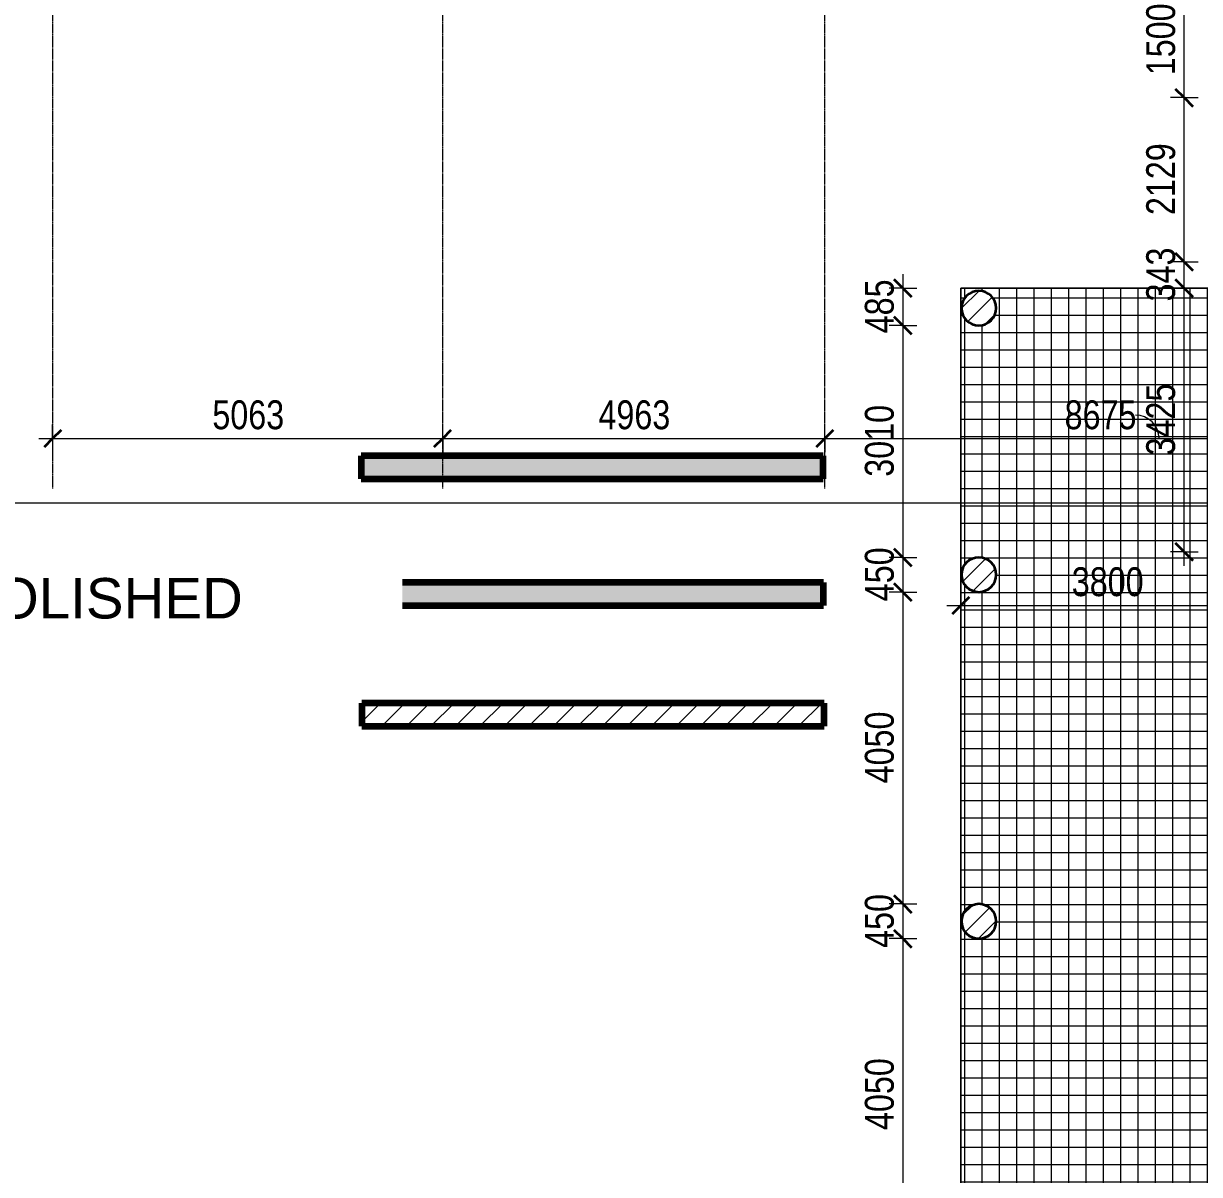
# Model space of a CAD drawing. Header units: millimetres. Extents: x -35190 to 411743, y -233114 to 23872.
# Drawn here: x -11092 to 4173, y -32306 to -17365 of the extents above; entities that cross this region are included whole.
import ezdxf

# ---------------------------------------------------------------- set-up
doc = ezdxf.new("R2010")
doc.units = ezdxf.units.MM
doc.linetypes.add('Grid Line', pattern=[22.225, 12.7, -3.175, 3.175, -3.175])
for name, color, linetype, lineweight in [('A-ANNO-DIMS', 211, 'Continuous', 9), ('A-ANNO-DIMS-75', 211, 'Continuous', 9), ('A-DETL-GENF', 92, 'Continuous', 18), ('A-DETL-THIN', 151, 'Continuous', 18), ('A-FLOR', 192, 'Continuous', 18), ('A-FLOR-PATT', 8, 'Continuous', 18), ('G-ANNO-TEXT', 231, 'Continuous', 9), ('Q-CASE', 31, 'Continuous', 18), ('S-GRID', 1, 'Continuous', 9)]:
    doc.layers.add(name, color=color, linetype=linetype, lineweight=lineweight)
doc.styles.add('Arial_3', font='arial.ttf', dxfattribs={"width": 0.8, "height": 375})
doc.styles.add('Arial_6', font='arial.ttf', dxfattribs={"height": 525})
doc.dimstyles.new('main_4_5mm', dxfattribs={"dimscale": 304.8, "dimtxt": 382.597275, "dimasz": 0.738189, "dimexe": 0.590551, "dimexo": 0.0625, "dimgap": 0.024606, "dimtad": 1, "dimdec": 0, "dimzin": 0, "dimdsep": 46, "dimtxsty": 'Arial_3', "dimblk1": 'OBLIQUE', "dimblk2": 'OBLIQUE', "dimsah": 1, "dimcen": 0.09, "dimdle": 0.590551, "dimazin": 0, "dimtfac": 1, "dimtdec": 4, "dimtix": 1, "dimtmove": 0, "dimatfit": 3, "dimfxl": 0.590551, "dimfxlon": 1, "dimtvp": 1, "dimtolj": 1, "dimtzin": 0, "dimarcsym": 2})
doc.dimstyles.new('main_4_5mm_1', dxfattribs={"dimscale": 304.8, "dimtxt": 382.597275, "dimasz": 0.738189, "dimexe": 0.590551, "dimexo": 0.0625, "dimgap": 0.024606, "dimtad": 1, "dimdec": 0, "dimzin": 0, "dimdsep": 46, "dimtxsty": 'Arial_3', "dimblk1": 'OBLIQUE', "dimblk2": 'OBLIQUE', "dimsah": 1, "dimcen": 0.09, "dimdle": 0.590551, "dimazin": 0, "dimtfac": 1, "dimtdec": 4, "dimtix": 1, "dimtmove": 1, "dimatfit": 3, "dimfxl": 0.590551, "dimfxlon": 1, "dimtvp": 1, "dimtolj": 1, "dimtzin": 0, "dimarcsym": 2})
doc.dimstyles.new('main_4_5mm_2', dxfattribs={"dimscale": 304.8, "dimtxt": 382.597275, "dimasz": 0.738189, "dimexe": 0.590551, "dimexo": 0.0625, "dimgap": 0.024606, "dimtad": 1, "dimdec": 0, "dimzin": 0, "dimdsep": 46, "dimtxsty": 'Arial_3', "dimblk1": 'OBLIQUE', "dimblk2": 'OBLIQUE', "dimsah": 1, "dimcen": 0.09, "dimdle": 0.590551, "dimazin": 0, "dimtfac": 1, "dimtdec": 4, "dimtix": 1, "dimtmove": 0, "dimatfit": 3, "dimfxl": 0.590551, "dimfxlon": 1, "dimtvp": 1, "dimtolj": 1, "dimtzin": 0, "dimarcsym": 2})
pattern_1 = [(45, (0, 0), (-127.2792, 127.2792), [])]

# ---------------------------------------------------------------- blocks, each defined once
blk = doc.blocks.new('Casework 4 - Casework 4-774435-GROUND FLOOR')
at = {"layer": 'Q-CASE'}
h = blk.add_hatch(dxfattribs=at)
h.set_pattern_fill('FP_50', color=256, style=0, pattern_type=2)
h.set_pattern_definition(pattern_1)
h.paths.add_polyline_path([(1309, -21285), (1359, -21280), (1407, -21263), (1449, -21236), (1485, -21201), (1512, -21158), (1528, -21110), (1534, -21060), (1528, -21010), (1512, -20963), (1485, -20920), (1449, -20884), (1407, -20858), (1359, -20841), (1309, -20835), (1259, -20841), (1211, -20858), (1169, -20884), (1133, -20920), (1106, -20963), (1090, -21010), (1084, -21060), (1090, -21110), (1106, -21158), (1133, -21201), (1169, -21236), (1211, -21263), (1259, -21280)])
h = blk.add_hatch(dxfattribs=at)
h.set_pattern_fill('FP_50', color=256, style=0, pattern_type=2)
h.set_pattern_definition(pattern_1)
h.paths.add_polyline_path([(1309, -24745), (1359, -24740), (1407, -24723), (1449, -24696), (1485, -24661), (1512, -24618), (1528, -24570), (1534, -24520), (1528, -24470), (1512, -24423), (1485, -24380), (1449, -24344), (1407, -24318), (1359, -24301), (1309, -24295), (1259, -24301), (1211, -24318), (1169, -24344), (1133, -24380), (1106, -24423), (1090, -24470), (1084, -24520), (1090, -24570), (1106, -24618), (1133, -24661), (1169, -24696), (1211, -24723), (1259, -24740)])
h = blk.add_hatch(dxfattribs=at)
h.set_pattern_fill('FP_50', color=256, style=0, pattern_type=2)
h.set_pattern_definition(pattern_1)
h.paths.add_polyline_path([(1309, -29245), (1359, -29240), (1407, -29223), (1449, -29196), (1485, -29161), (1512, -29118), (1528, -29070), (1534, -29020), (1528, -28970), (1512, -28923), (1485, -28880), (1449, -28844), (1407, -28818), (1359, -28801), (1309, -28795), (1259, -28801), (1211, -28818), (1169, -28844), (1133, -28880), (1106, -28923), (1090, -28970), (1084, -29020), (1090, -29070), (1106, -29118), (1133, -29161), (1169, -29196), (1211, -29223), (1259, -29240)])
at = {"layer": 'Q-CASE', "lineweight": 35}
for centre, start, end in [((1309, -21060), 360, 180), ((1309, -21060), 180, 360), ((1309, -24520), 360, 180), ((1309, -24520), 180, 360), ((1309, -29020), 360, 180), ((1309, -29020), 180, 360)]:
    blk.add_arc(centre, 225, start, end, dxfattribs=at)
blk = doc.blocks.new('DIMBLOCK286-GROUND FLOOR')
at = {"layer": 'A-ANNO-DIMS-75', "transparency": 16777216}
for p, q in [((1074, -24919), (1074, -24739)), ((4874, -24919), (4874, -24739)), ((894, -24919), (5054, -24919)), ((1074, -24919), (1074, -25099)), ((4874, -24919), (4874, -25099))]:
    blk.add_line(p, q, dxfattribs=at)
at = {"layer": 'A-ANNO-DIMS-75', "lineweight": 35, "transparency": 16777216}
for p, q in [((1074, -24919), (1186, -24806)), ((4874, -24919), (4986, -24806)), ((1074, -24919), (961, -25031)), ((4874, -24919), (4761, -25031))]:
    blk.add_line(p, q, dxfattribs=at)
at = {"layer": 'A-ANNO-DIMS-75', "color": 0, "transparency": 16777216, "insert": (2515, -24424), "char_height": 375, "width": 1101.88, "attachment_point": 1, "line_spacing_factor": 0.941778, "style": 'Arial_3'}
blk.add_mtext('3800', dxfattribs=at)
blk = doc.blocks.new('_Oblique')
at = {"color": 0, "linetype": 'ByBlock', "lineweight": -2}
blk.add_line((-0.5, -0.5), (0.5, 0.5), dxfattribs=at)
blk = doc.blocks.new('DIMBLOCK402-GROUND FLOOR')
at = {"layer": 'A-ANNO-DIMS-75', "transparency": 16777216}
for p, q in [((-10714, -22751), (-10714, -22571)), ((-5651, -22751), (-5651, -22571)), ((-10894, -22751), (-5651, -22751)), ((-10714, -22751), (-10714, -22931)), ((-5651, -22751), (-5651, -22931))]:
    blk.add_line(p, q, dxfattribs=at)
at = {"layer": 'A-ANNO-DIMS-75', "lineweight": 35, "transparency": 16777216}
for p, q in [((-10714, -22751), (-10601, -22639)), ((-5651, -22751), (-5539, -22639)), ((-10714, -22751), (-10826, -22864)), ((-5651, -22751), (-5764, -22864))]:
    blk.add_line(p, q, dxfattribs=at)
at = {"layer": 'A-ANNO-DIMS-75', "color": 0, "transparency": 16777216, "insert": (-8641, -22257), "char_height": 375, "width": 1101.88, "attachment_point": 1, "line_spacing_factor": 0.941778, "style": 'Arial_3'}
blk.add_mtext('5063', dxfattribs=at)
blk = doc.blocks.new('DIMBLOCK403-GROUND FLOOR')
at = {"layer": 'A-ANNO-DIMS-75', "transparency": 16777216}
for p, q in [((-5651, -22751), (-5651, -22571)), ((-689, -22751), (-689, -22571)), ((-5651, -22751), (-689, -22751)), ((-5651, -22751), (-5651, -22931)), ((-689, -22751), (-689, -22931))]:
    blk.add_line(p, q, dxfattribs=at)
at = {"layer": 'A-ANNO-DIMS-75', "lineweight": 35, "transparency": 16777216}
for p, q in [((-5651, -22751), (-5539, -22639)), ((-689, -22751), (-576, -22639)), ((-5651, -22751), (-5764, -22864)), ((-689, -22751), (-801, -22864))]:
    blk.add_line(p, q, dxfattribs=at)
at = {"layer": 'A-ANNO-DIMS-75', "color": 0, "transparency": 16777216, "insert": (-3629, -22257), "char_height": 375, "width": 1101.88, "attachment_point": 1, "line_spacing_factor": 0.941778, "style": 'Arial_3'}
blk.add_mtext('4963', dxfattribs=at)
blk = doc.blocks.new('DIMBLOCK404-GROUND FLOOR')
at = {"layer": 'A-ANNO-DIMS-75', "transparency": 16777216}
for p, q in [((-689, -22751), (-689, -22571)), ((7986, -22751), (7986, -22571)), ((-689, -22751), (7986, -22751)), ((-689, -22751), (-689, -22931)), ((7986, -22751), (7986, -22931))]:
    blk.add_line(p, q, dxfattribs=at)
at = {"layer": 'A-ANNO-DIMS-75', "lineweight": 35, "transparency": 16777216}
for p, q in [((-689, -22751), (-576, -22639)), ((7986, -22751), (8099, -22639)), ((-689, -22751), (-801, -22864)), ((7986, -22751), (7874, -22864))]:
    blk.add_line(p, q, dxfattribs=at)
at = {"layer": 'A-ANNO-DIMS-75', "transparency": 16777216}
blk.add_ellipse((3340, -22751), major_axis=(309, 0), ratio=0.978037, start_param=0, end_param=1.570796, dxfattribs=at)
at = {"layer": 'A-ANNO-DIMS-75', "color": 0, "transparency": 16777216, "insert": (2422, -22257), "char_height": 375, "width": 1101.88, "attachment_point": 1, "line_spacing_factor": 0.941778, "style": 'Arial_3'}
blk.add_mtext('8675', dxfattribs=at)
blk = doc.blocks.new('DIMBLOCK412-GROUND FLOOR')
at = {"layer": 'A-ANNO-DIMS-75', "transparency": 16777216}
for p, q in [((-11726, -23588), (-11726, -23408)), ((42349, -23588), (42349, -23408)), ((-11906, -23588), (42529, -23588)), ((-11726, -23588), (-11726, -23768)), ((42349, -23588), (42349, -23768))]:
    blk.add_line(p, q, dxfattribs=at)
at = {"layer": 'A-ANNO-DIMS-75', "lineweight": 35, "transparency": 16777216}
for p, q in [((-11726, -23588), (-11614, -23476)), ((42349, -23588), (42461, -23476)), ((-11726, -23588), (-11839, -23701)), ((42349, -23588), (42236, -23701))]:
    blk.add_line(p, q, dxfattribs=at)
at = {"layer": 'A-ANNO-DIMS-75', "color": 0, "transparency": 16777216, "insert": (14738, -23094), "char_height": 375, "width": 1377.35, "attachment_point": 1, "line_spacing_factor": 0.941778, "style": 'Arial_3'}
blk.add_mtext('54075', dxfattribs=at)
blk = doc.blocks.new('DIMBLOCK418-GROUND FLOOR')
at = {"layer": 'A-ANNO-DIMS-75', "lineweight": 35, "transparency": 16777216}
for p, q in [((3975, -20800), (3862, -20688)), ((3975, -20800), (4087, -20913)), ((3975, -24225), (3862, -24113)), ((3975, -24225), (4087, -24338))]:
    blk.add_line(p, q, dxfattribs=at)
at = {"layer": 'A-ANNO-DIMS-75', "transparency": 16777216}
for p, q in [((3975, -20800), (3795, -20800)), ((3975, -24405), (3975, -20800)), ((3975, -20800), (4155, -20800)), ((3975, -24225), (3795, -24225)), ((3975, -24225), (4155, -24225))]:
    blk.add_line(p, q, dxfattribs=at)
at = {"layer": 'A-ANNO-DIMS-75', "color": 0, "transparency": 16777216, "insert": (3481, -22972), "char_height": 375, "width": 1101.88, "attachment_point": 1, "rotation": 90, "line_spacing_factor": 0.941778, "style": 'Arial_3'}
blk.add_mtext('3425', dxfattribs=at)
blk = doc.blocks.new('DIMBLOCK419-GROUND FLOOR')
at = {"layer": 'A-ANNO-DIMS-75', "lineweight": 35, "transparency": 16777216}
for p, q in [((3975, -20457), (3862, -20345)), ((3975, -20457), (4087, -20570)), ((3975, -20800), (3862, -20688)), ((3975, -20800), (4087, -20913))]:
    blk.add_line(p, q, dxfattribs=at)
at = {"layer": 'A-ANNO-DIMS-75', "transparency": 16777216}
for p, q in [((3975, -20457), (3795, -20457)), ((3975, -20800), (3975, -20457)), ((3975, -20457), (4155, -20457)), ((3975, -20800), (3795, -20800)), ((3975, -20800), (4155, -20800))]:
    blk.add_line(p, q, dxfattribs=at)
at = {"layer": 'A-ANNO-DIMS-75', "color": 0, "transparency": 16777216, "insert": (3481, -20973), "char_height": 375, "width": 826.41, "attachment_point": 1, "rotation": 90, "line_spacing_factor": 0.941778, "style": 'Arial_3'}
blk.add_mtext('343', dxfattribs=at)
blk = doc.blocks.new('DIMBLOCK420-GROUND FLOOR')
at = {"layer": 'A-ANNO-DIMS-75', "lineweight": 35, "transparency": 16777216}
for p, q in [((3975, -18328), (3862, -18216)), ((3975, -18328), (4087, -18441)), ((3975, -20457), (3862, -20345)), ((3975, -20457), (4087, -20570))]:
    blk.add_line(p, q, dxfattribs=at)
at = {"layer": 'A-ANNO-DIMS-75', "transparency": 16777216}
for p, q in [((3975, -18328), (3795, -18328)), ((3975, -20457), (3975, -18328)), ((3975, -18328), (4155, -18328)), ((3975, -20457), (3795, -20457)), ((3975, -20457), (4155, -20457))]:
    blk.add_line(p, q, dxfattribs=at)
at = {"layer": 'A-ANNO-DIMS-75', "color": 0, "transparency": 16777216, "insert": (3481, -19852), "char_height": 375, "width": 1101.88, "attachment_point": 1, "rotation": 90, "line_spacing_factor": 0.941778, "style": 'Arial_3'}
blk.add_mtext('2129', dxfattribs=at)
blk = doc.blocks.new('DIMBLOCK421-GROUND FLOOR')
at = {"layer": 'A-ANNO-DIMS-75', "lineweight": 35, "transparency": 16777216}
for p, q in [((3975, -16828), (3862, -16716)), ((3975, -16828), (4087, -16941)), ((3975, -18328), (3862, -18216)), ((3975, -18328), (4087, -18441))]:
    blk.add_line(p, q, dxfattribs=at)
at = {"layer": 'A-ANNO-DIMS-75', "transparency": 16777216}
for p, q in [((3975, -16828), (3795, -16828)), ((3975, -18328), (3975, -16828)), ((3975, -16828), (4155, -16828)), ((3975, -18328), (3795, -18328)), ((3975, -18328), (4155, -18328))]:
    blk.add_line(p, q, dxfattribs=at)
at = {"layer": 'A-ANNO-DIMS-75', "color": 0, "transparency": 16777216, "insert": (3481, -18037), "char_height": 375, "width": 1101.88, "attachment_point": 1, "rotation": 90, "line_spacing_factor": 0.941778, "style": 'Arial_3'}
blk.add_mtext('1500', dxfattribs=at)
blk = doc.blocks.new('DIMBLOCK532-GROUND FLOOR')
at = {"layer": 'A-ANNO-DIMS-75', "lineweight": 35, "transparency": 16777216}
for p, q in [((324, -20800), (211, -20688)), ((324, -20800), (436, -20913)), ((324, -21285), (211, -21173)), ((324, -21285), (436, -21398))]:
    blk.add_line(p, q, dxfattribs=at)
at = {"layer": 'A-ANNO-DIMS-75', "transparency": 16777216}
for p, q in [((324, -20620), (324, -21285)), ((324, -20800), (144, -20800)), ((324, -20800), (504, -20800)), ((324, -21285), (144, -21285)), ((324, -21285), (504, -21285))]:
    blk.add_line(p, q, dxfattribs=at)
at = {"layer": 'A-ANNO-DIMS-75', "color": 0, "transparency": 16777216, "insert": (-171, -21387), "char_height": 375, "width": 826.41, "attachment_point": 1, "rotation": 90, "line_spacing_factor": 0.941778, "style": 'Arial_3'}
blk.add_mtext('485', dxfattribs=at)
blk = doc.blocks.new('DIMBLOCK533-GROUND FLOOR')
at = {"layer": 'A-ANNO-DIMS-75', "lineweight": 35, "transparency": 16777216}
for p, q in [((324, -21285), (211, -21173)), ((324, -21285), (436, -21398)), ((324, -24295), (211, -24183)), ((324, -24295), (436, -24408))]:
    blk.add_line(p, q, dxfattribs=at)
at = {"layer": 'A-ANNO-DIMS-75', "transparency": 16777216}
for p, q in [((324, -21285), (144, -21285)), ((324, -21285), (324, -24295)), ((324, -21285), (504, -21285)), ((324, -24295), (144, -24295)), ((324, -24295), (504, -24295))]:
    blk.add_line(p, q, dxfattribs=at)
at = {"layer": 'A-ANNO-DIMS-75', "color": 0, "transparency": 16777216, "insert": (-171, -23249), "char_height": 375, "width": 1101.88, "attachment_point": 1, "rotation": 90, "line_spacing_factor": 0.941778, "style": 'Arial_3'}
blk.add_mtext('3010', dxfattribs=at)
blk = doc.blocks.new('DIMBLOCK534-GROUND FLOOR')
at = {"layer": 'A-ANNO-DIMS-75', "lineweight": 35, "transparency": 16777216}
for p, q in [((324, -24295), (211, -24183)), ((324, -24295), (436, -24408)), ((324, -24745), (211, -24633)), ((324, -24745), (436, -24858))]:
    blk.add_line(p, q, dxfattribs=at)
at = {"layer": 'A-ANNO-DIMS-75', "transparency": 16777216}
for p, q in [((324, -24295), (144, -24295)), ((324, -24295), (324, -24745)), ((324, -24295), (504, -24295)), ((324, -24745), (144, -24745)), ((324, -24745), (504, -24745))]:
    blk.add_line(p, q, dxfattribs=at)
at = {"layer": 'A-ANNO-DIMS-75', "color": 0, "transparency": 16777216, "insert": (-171, -24865), "char_height": 375, "width": 826.41, "attachment_point": 1, "rotation": 90, "line_spacing_factor": 0.941778, "style": 'Arial_3'}
blk.add_mtext('450', dxfattribs=at)
blk = doc.blocks.new('DIMBLOCK535-GROUND FLOOR')
at = {"layer": 'A-ANNO-DIMS-75', "lineweight": 35, "transparency": 16777216}
for p, q in [((324, -24745), (211, -24633)), ((324, -24745), (436, -24858)), ((324, -28795), (211, -28683)), ((324, -28795), (436, -28908))]:
    blk.add_line(p, q, dxfattribs=at)
at = {"layer": 'A-ANNO-DIMS-75', "transparency": 16777216}
for p, q in [((324, -24745), (144, -24745)), ((324, -24745), (324, -28795)), ((324, -24745), (504, -24745)), ((324, -28795), (144, -28795)), ((324, -28795), (504, -28795))]:
    blk.add_line(p, q, dxfattribs=at)
at = {"layer": 'A-ANNO-DIMS-75', "color": 0, "transparency": 16777216, "insert": (-171, -27229), "char_height": 375, "width": 1101.88, "attachment_point": 1, "rotation": 90, "line_spacing_factor": 0.941778, "style": 'Arial_3'}
blk.add_mtext('4050', dxfattribs=at)
blk = doc.blocks.new('DIMBLOCK536-GROUND FLOOR')
at = {"layer": 'A-ANNO-DIMS-75', "lineweight": 35, "transparency": 16777216}
for p, q in [((324, -28795), (211, -28683)), ((324, -28795), (436, -28908)), ((324, -29245), (211, -29133)), ((324, -29245), (436, -29358))]:
    blk.add_line(p, q, dxfattribs=at)
at = {"layer": 'A-ANNO-DIMS-75', "transparency": 16777216}
for p, q in [((324, -28795), (144, -28795)), ((324, -28795), (324, -29245)), ((324, -28795), (504, -28795)), ((324, -29245), (144, -29245)), ((324, -29245), (504, -29245))]:
    blk.add_line(p, q, dxfattribs=at)
at = {"layer": 'A-ANNO-DIMS-75', "color": 0, "transparency": 16777216, "insert": (-171, -29365), "char_height": 375, "width": 826.41, "attachment_point": 1, "rotation": 90, "line_spacing_factor": 0.941778, "style": 'Arial_3'}
blk.add_mtext('450', dxfattribs=at)
blk = doc.blocks.new('DIMBLOCK537-GROUND FLOOR')
at = {"layer": 'A-ANNO-DIMS-75', "lineweight": 35, "transparency": 16777216}
for p, q in [((324, -29245), (211, -29133)), ((324, -29245), (436, -29358)), ((324, -33295), (211, -33183)), ((324, -33295), (436, -33408))]:
    blk.add_line(p, q, dxfattribs=at)
at = {"layer": 'A-ANNO-DIMS-75', "transparency": 16777216}
for p, q in [((324, -29245), (144, -29245)), ((324, -29245), (324, -33295)), ((324, -29245), (504, -29245)), ((324, -33295), (144, -33295)), ((324, -33295), (504, -33295))]:
    blk.add_line(p, q, dxfattribs=at)
at = {"layer": 'A-ANNO-DIMS-75', "color": 0, "transparency": 16777216, "insert": (-171, -31729), "char_height": 375, "width": 1101.88, "attachment_point": 1, "rotation": 90, "line_spacing_factor": 0.941778, "style": 'Arial_3'}
blk.add_mtext('4050', dxfattribs=at)

msp = doc.modelspace()

# ---------------------------------------------------------------- hatches: boundary and pattern name
at = {"layer": 'A-DETL-GENF'}
for color, points in [(1, [(-710.7, -23277.3), (-710.7, -22977.3), (-6710.7, -22977.3), (-6710.7, -23277.3), (-1925.9, -23277.3)]), (7, [(-6705.9, -24922.1), (-705.9, -24922.1), (-705.9, -24622.1), (-6705.9, -24622.1)])]:
    msp.add_hatch(color=color, dxfattribs=at).paths.add_polyline_path(points)
h = msp.add_hatch(dxfattribs=at)
h.set_pattern_fill('FP_51', style=0, pattern_type=2)
h.set_pattern_definition([(45, (0, 0), (-159.099, 159.099), [])])
h.paths.add_polyline_path([(-6701.1, -26486.9), (-701.1, -26486.9), (-701.1, -26186.9), (-6701.1, -26186.9)])
at = {"layer": 'A-FLOR-PATT'}
h = msp.add_hatch(dxfattribs=at)
h.set_pattern_fill('FP_19', color=256, style=0, pattern_type=2)
h.set_pattern_definition([(0, (0, 0), (0, 225), []), (90, (0, 0), (-225, 1e-14), [])])
h.paths.add_polyline_path([(1966.7, -62425.3), (3327.9, -62425.3), (3333.5, -62375.3), (3350.1, -62327.7), (3376.9, -62285), (3412.6, -62249.4), (3455.2, -62222.6), (3502.8, -62206), (3552.9, -62200.3), (3602.9, -62206), (3620.9, -62212.2), (3680.7, -62099.5), (3842.4, -61768.2), (3992.9, -61431.5), (4132, -61090), (4259.6, -60744), (4375.4, -60393.9), (4479.4, -60040.1), (4571.4, -59683), (4651.4, -59323), (4719.2, -58960.5), (4774.8, -58596), (4818.1, -58229.8), (4849.1, -57862.3), (4867.7, -57494), (4873.9, -57125.3), (4873.9, -24225.3), (16796.1, -24225.3), (16796.1, -20788.3), (16174.5, -20788.3), (16174.5, -20800.3), (12574.5, -20800.3), (12574.5, -20788.3), (6758.4, -20788.3), (6758.4, -20457.3), (5226.4, -20457.3), (5226.4, -20800.3), (1073.9, -20800.3), (1073.9, -58625.3), (-10151.1, -58625.3), (-10151.1, -58763.4), (-10127, -58725), (-10091.4, -58689.4), (-10048.7, -58662.6), (-10001.2, -58646), (-9951.1, -58640.3), (-9901, -58646), (-9853.5, -58662.6), (-9810.8, -58689.4), (-9775.2, -58725), (-9748.4, -58767.7), (-9731.7, -58815.3), (-9726.1, -58865.3), (-9731.7, -58915.4), (-9748.4, -58962.9), (-9775.2, -59005.6), (-9810.8, -59041.2), (-9853.5, -59068), (-9901, -59084.7), (-9951.1, -59090.3), (-10001.2, -59084.7), (-10048.7, -59068), (-10091.4, -59041.2), (-10127, -59005.6), (-10151.1, -58967.3), (-10151.1, -62425.3), (868.9, -62425.3), (875.2, -62369.7), (893.7, -62316.8), (923.4, -62269.4), (963, -62229.9), (1010.4, -62200.1), (1063.3, -62181.6), (1118.9, -62175.3), (1174.5, -62181.6), (1227.4, -62200.1), (1274.8, -62229.9), (1314.4, -62269.4), (1344.1, -62316.8), (1362.6, -62369.7), (1368.9, -62425.3), (1389.4, -62425.3)])
h.paths.add_polyline_path([(4488.9, -59100.3), (4438.8, -59094.7), (4391.3, -59078), (4348.6, -59051.2), (4313, -59015.6), (4286.2, -58972.9), (4269.5, -58925.4), (4263.9, -58875.3), (4269.5, -58825.3), (4286.2, -58777.7), (4313, -58735), (4348.6, -58699.4), (4391.3, -58672.6), (4438.8, -58656), (4488.9, -58650.3), (4539, -58656), (4586.5, -58672.6), (4629.2, -58699.4), (4664.8, -58735), (4691.6, -58777.7), (4708.3, -58825.3), (4713.9, -58875.3), (4708.3, -58925.4), (4691.6, -58972.9), (4664.8, -59015.6), (4629.2, -59051.2), (4586.5, -59078), (4539, -59094.7)])
h.paths.add_polyline_path([(1308.9, -59090.3), (1258.8, -59084.7), (1211.3, -59068), (1168.6, -59041.2), (1133, -59005.6), (1106.2, -58962.9), (1089.5, -58915.4), (1083.9, -58865.3), (1089.5, -58815.3), (1106.2, -58767.7), (1133, -58725), (1169.5, -58688.9), (1211.3, -58662.6), (1258.8, -58646), (1308.9, -58640.3), (1359, -58646), (1406.5, -58662.6), (1449.2, -58689.4), (1484.8, -58725), (1511.6, -58767.7), (1528.3, -58815.3), (1533.9, -58865.3), (1528.3, -58915.4), (1511.6, -58962.9), (1484.8, -59005.6), (1449.2, -59041.2), (1406.2, -59068.2), (1359, -59084.7)])
h.paths.add_polyline_path([(-3191.1, -59090.3), (-3241.2, -59084.7), (-3288.7, -59068), (-3331.4, -59041.2), (-3367, -59005.6), (-3393.8, -58962.9), (-3410.5, -58915.4), (-3416.1, -58865.3), (-3410.5, -58815.3), (-3393.8, -58767.7), (-3367, -58725), (-3331.4, -58689.4), (-3288.7, -58662.6), (-3241.2, -58646), (-3191.1, -58640.3), (-3141, -58646), (-3093.5, -58662.6), (-3050.8, -58689.4), (-3015.2, -58725), (-2988.4, -58767.7), (-2971.7, -58815.3), (-2966.1, -58865.3), (-2971.7, -58915.4), (-2988.4, -58962.9), (-3015.2, -59005.6), (-3050.8, -59041.2), (-3093.5, -59068), (-3141, -59084.7)])
h.paths.add_polyline_path([(-7691.1, -59090.3), (-7741.2, -59084.7), (-7788.7, -59068), (-7831.4, -59041.2), (-7867, -59005.6), (-7893.8, -58962.9), (-7910.5, -58915.4), (-7916.1, -58865.3), (-7910.5, -58815.3), (-7893.8, -58767.7), (-7867, -58725), (-7831.4, -58689.4), (-7788.7, -58662.6), (-7741.2, -58646), (-7691.1, -58640.3), (-7641, -58646), (-7593.5, -58662.6), (-7550.8, -58689.4), (-7515.2, -58725), (-7488.4, -58767.7), (-7471.7, -58815.3), (-7466.1, -58865.3), (-7471.7, -58915.4), (-7488.4, -58962.9), (-7515.2, -59005.6), (-7550.8, -59041.2), (-7593.5, -59068), (-7641, -59084.7)])
h.paths.add_polyline_path([(4628.9, -54600.3), (4578.8, -54594.7), (4531.3, -54578), (4488.6, -54551.2), (4453, -54515.6), (4426.2, -54472.9), (4409.5, -54425.4), (4403.9, -54375.3), (4409.5, -54325.3), (4426.2, -54277.7), (4453, -54235), (4488.6, -54199.4), (4531.3, -54172.6), (4578.8, -54156), (4628.9, -54150.3), (4679, -54156), (4726.5, -54172.6), (4769.2, -54199.4), (4804.8, -54235), (4831.6, -54277.7), (4848.3, -54325.3), (4853.9, -54375.3), (4848.3, -54425.4), (4831.6, -54472.9), (4804.8, -54515.6), (4769.2, -54551.2), (4726.5, -54578), (4679, -54594.7)])
h.paths.add_polyline_path([(1308.9, -54590.3), (1258.8, -54584.7), (1211.3, -54568), (1168.6, -54541.2), (1133, -54505.6), (1106.2, -54462.9), (1089.5, -54415.4), (1083.9, -54365.3), (1089.5, -54315.3), (1106.2, -54267.7), (1133, -54225), (1168.6, -54189.4), (1211.3, -54162.6), (1258.8, -54146), (1308.9, -54140.3), (1359, -54146), (1406.5, -54162.6), (1449.2, -54189.4), (1484.8, -54225), (1511.6, -54267.7), (1528.3, -54315.3), (1533.9, -54365.3), (1528.3, -54415.4), (1511.6, -54462.9), (1484.8, -54505.6), (1449.2, -54541.2), (1406.5, -54568), (1359, -54584.7)])
h.paths.add_polyline_path([(4628.9, -50100.3), (4578.8, -50094.7), (4531.3, -50078), (4488.6, -50051.2), (4453, -50015.6), (4426.2, -49972.9), (4409.5, -49925.4), (4403.9, -49875.3), (4409.5, -49825.3), (4426.2, -49777.7), (4453, -49735), (4488.6, -49699.4), (4531.3, -49672.6), (4578.8, -49656), (4628.9, -49650.3), (4679, -49656), (4726.5, -49672.6), (4769.2, -49699.4), (4804.8, -49735), (4831.6, -49777.7), (4848.3, -49825.3), (4853.9, -49875.3), (4848.3, -49925.4), (4831.6, -49972.9), (4804.8, -50015.6), (4769.2, -50051.2), (4726.5, -50078), (4679, -50094.7)])
h.paths.add_polyline_path([(1308.9, -50090.3), (1258.8, -50084.7), (1211.3, -50068), (1168.6, -50041.2), (1133, -50005.6), (1106.2, -49962.9), (1089.5, -49915.4), (1083.9, -49865.3), (1089.5, -49815.3), (1106.2, -49767.7), (1133, -49725), (1168.6, -49689.4), (1211.3, -49662.6), (1258.8, -49646), (1308.9, -49640.3), (1359, -49646), (1406.5, -49662.6), (1449.2, -49689.4), (1484.8, -49725), (1511.6, -49767.7), (1528.3, -49815.3), (1533.9, -49865.3), (1528.3, -49915.4), (1511.6, -49962.9), (1484.8, -50005.6), (1449.2, -50041.2), (1406.5, -50068), (1359, -50084.7)])
h.paths.add_polyline_path([(4628.9, -45600.3), (4578.8, -45594.7), (4531.3, -45578), (4488.6, -45551.2), (4453, -45515.6), (4426.2, -45472.9), (4409.5, -45425.4), (4403.9, -45375.3), (4409.5, -45325.3), (4426.2, -45277.7), (4453, -45235), (4488.6, -45199.4), (4531.3, -45172.6), (4578.8, -45156), (4628.9, -45150.3), (4679, -45156), (4726.5, -45172.6), (4769.2, -45199.4), (4804.8, -45235), (4831.6, -45277.7), (4848.3, -45325.3), (4853.9, -45375.3), (4848.3, -45425.4), (4831.6, -45472.9), (4804.8, -45515.6), (4769.2, -45551.2), (4726.5, -45578), (4679, -45594.7)])
h.paths.add_polyline_path([(1308.9, -45590.3), (1258.8, -45584.7), (1211.3, -45568), (1168.6, -45541.2), (1133, -45505.6), (1106.2, -45462.9), (1089.5, -45415.4), (1083.9, -45365.3), (1089.5, -45315.3), (1106.2, -45267.7), (1133, -45225), (1168.6, -45189.4), (1211.3, -45162.6), (1258.8, -45146), (1308.9, -45140.3), (1359, -45146), (1406.5, -45162.6), (1449.2, -45189.4), (1484.8, -45225), (1511.6, -45267.7), (1528.3, -45315.3), (1533.9, -45365.3), (1528.3, -45415.4), (1511.6, -45462.9), (1484.8, -45505.6), (1449.2, -45541.2), (1406.5, -45568), (1359, -45584.7)])
h.paths.add_polyline_path([(4628.9, -41100.3), (4578.8, -41094.7), (4531.3, -41078), (4488.6, -41051.2), (4453, -41015.6), (4426.2, -40972.9), (4409.5, -40925.4), (4403.9, -40875.3), (4409.5, -40825.3), (4426.2, -40777.7), (4453, -40735), (4488.6, -40699.4), (4531.3, -40672.6), (4578.8, -40656), (4628.9, -40650.3), (4679, -40656), (4726.5, -40672.6), (4769.2, -40699.4), (4804.8, -40735), (4831.6, -40777.7), (4848.3, -40825.3), (4853.9, -40875.3), (4848.3, -40925.4), (4831.6, -40972.9), (4804.8, -41015.6), (4769.2, -41051.2), (4726.5, -41078), (4679, -41094.7)])
h.paths.add_polyline_path([(1308.9, -41090.3), (1258.8, -41084.7), (1211.3, -41068), (1168.6, -41041.2), (1133, -41005.6), (1106.2, -40962.9), (1089.5, -40915.4), (1083.9, -40865.3), (1089.5, -40815.3), (1106.2, -40767.7), (1133, -40725), (1168.6, -40689.4), (1211.3, -40662.6), (1258.8, -40646), (1308.9, -40640.3), (1359, -40646), (1406.5, -40662.6), (1449.2, -40689.4), (1484.8, -40725), (1511.6, -40767.7), (1528.3, -40815.3), (1533.9, -40865.3), (1528.3, -40915.4), (1511.6, -40962.9), (1484.8, -41005.6), (1449.2, -41041.2), (1406.5, -41068), (1359, -41084.7)])
h.paths.add_polyline_path([(1308.9, -38245.3), (1258.8, -38239.7), (1211.3, -38223), (1168.6, -38196.2), (1133, -38160.6), (1106.2, -38117.9), (1089.5, -38070.4), (1083.9, -38020.3), (1089.5, -37970.3), (1106.2, -37922.7), (1133, -37880), (1168.6, -37844.4), (1211.3, -37817.6), (1258.8, -37801), (1308.9, -37795.3), (1359, -37801), (1406.5, -37817.6), (1449.2, -37844.4), (1484.8, -37880), (1511.6, -37922.7), (1528.3, -37970.3), (1533.9, -38020.3), (1528.3, -38070.4), (1511.6, -38117.9), (1484.8, -38160.6), (1449.2, -38196.2), (1406.5, -38223), (1359, -38239.7)])
h.paths.add_polyline_path([(4628.9, -38235.3), (4578.8, -38229.7), (4531.3, -38213), (4488.6, -38186.2), (4453, -38150.6), (4426.2, -38107.9), (4409.5, -38060.4), (4403.9, -38010.3), (4409.5, -37960.3), (4426.2, -37912.7), (4453, -37870), (4488.6, -37834.4), (4531.3, -37807.6), (4578.8, -37791), (4628.9, -37785.3), (4679, -37791), (4726.5, -37807.6), (4769.2, -37834.4), (4804.8, -37870), (4831.6, -37912.7), (4848.3, -37960.3), (4853.9, -38010.3), (4848.3, -38060.4), (4831.6, -38107.9), (4804.8, -38150.6), (4769.2, -38186.2), (4726.5, -38213), (4679, -38229.7)])
h.paths.add_polyline_path([(1308.9, -33745.3), (1258.8, -33739.7), (1211.3, -33723), (1168.6, -33696.2), (1133, -33660.6), (1106.2, -33617.9), (1089.5, -33570.4), (1083.9, -33520.3), (1089.5, -33470.3), (1106.2, -33422.7), (1133, -33380), (1168.6, -33344.4), (1211.3, -33317.6), (1258.8, -33301), (1308.9, -33295.3), (1359, -33301), (1406.5, -33317.6), (1449.2, -33344.4), (1484.8, -33380), (1511.6, -33422.7), (1528.3, -33470.3), (1533.9, -33520.3), (1528.3, -33570.4), (1511.6, -33617.9), (1484.8, -33660.6), (1449.2, -33696.2), (1406.5, -33723), (1359, -33739.7)])
h.paths.add_polyline_path([(4628.9, -33735.3), (4578.8, -33729.7), (4531.3, -33713), (4488.6, -33686.2), (4453, -33650.6), (4426.2, -33607.9), (4409.5, -33560.4), (4403.9, -33510.3), (4409.5, -33460.3), (4426.2, -33412.7), (4453, -33370), (4488.6, -33334.4), (4531.3, -33307.6), (4578.8, -33291), (4628.9, -33285.3), (4679, -33291), (4726.5, -33307.6), (4769.2, -33334.4), (4804.8, -33370), (4831.6, -33412.7), (4848.3, -33460.3), (4853.9, -33510.3), (4848.3, -33560.4), (4831.6, -33607.9), (4804.8, -33650.6), (4769.2, -33686.2), (4726.5, -33713), (4679, -33729.7)])
h.paths.add_polyline_path([(1308.9, -29245.3), (1258.8, -29239.7), (1211.3, -29223), (1168.6, -29196.2), (1133, -29160.6), (1106.2, -29117.9), (1089.5, -29070.4), (1083.9, -29020.3), (1089.5, -28970.3), (1106.2, -28922.7), (1133, -28880), (1168.6, -28844.4), (1211.3, -28817.6), (1258.8, -28801), (1308.9, -28795.3), (1359, -28801), (1406.5, -28817.6), (1449.2, -28844.4), (1484.8, -28880), (1511.6, -28922.7), (1528.3, -28970.3), (1533.9, -29020.3), (1528.3, -29070.4), (1511.6, -29117.9), (1484.8, -29160.6), (1449.2, -29196.2), (1406.5, -29223), (1359, -29239.7)])
h.paths.add_polyline_path([(4628.9, -29235.3), (4578.8, -29229.7), (4531.3, -29213), (4488.6, -29186.2), (4453, -29150.6), (4426.2, -29107.9), (4409.5, -29060.4), (4403.9, -29010.3), (4409.5, -28960.3), (4426.2, -28912.7), (4453, -28870), (4488.6, -28834.4), (4531.3, -28807.6), (4578.8, -28791), (4628.9, -28785.3), (4679, -28791), (4726.5, -28807.6), (4769.2, -28834.4), (4804.8, -28870), (4831.6, -28912.7), (4848.3, -28960.3), (4853.9, -29010.3), (4848.3, -29060.4), (4831.6, -29107.9), (4804.8, -29150.6), (4769.2, -29186.2), (4726.5, -29213), (4679, -29229.7)])
h.paths.add_polyline_path([(1308.9, -24745.3), (1258.8, -24739.7), (1211.3, -24723), (1168.6, -24696.2), (1133, -24660.6), (1106.2, -24617.9), (1089.5, -24570.4), (1083.9, -24520.3), (1089.5, -24470.3), (1106.2, -24422.7), (1133, -24380), (1168.6, -24344.4), (1211.3, -24317.6), (1258.8, -24301), (1308.9, -24295.3), (1359, -24301), (1406.5, -24317.6), (1449.2, -24344.4), (1484.8, -24380), (1511.6, -24422.7), (1528.3, -24470.3), (1533.9, -24520.3), (1528.3, -24570.4), (1511.6, -24617.9), (1484.8, -24660.6), (1449.2, -24696.2), (1406.5, -24723), (1359, -24739.7)])
h.paths.add_polyline_path([(4628.9, -24735.3), (4578.8, -24729.7), (4531.3, -24713), (4488.6, -24686.2), (4453, -24650.6), (4426.2, -24607.9), (4409.5, -24560.4), (4403.9, -24510.3), (4409.5, -24460.3), (4426.2, -24412.7), (4453, -24370), (4488.6, -24334.4), (4531.3, -24307.6), (4578.8, -24291), (4628.9, -24285.3), (4679, -24291), (4726.5, -24307.6), (4769.2, -24334.4), (4804.8, -24370), (4831.6, -24412.7), (4848.3, -24460.3), (4853.9, -24510.3), (4848.3, -24560.4), (4831.6, -24607.9), (4804.8, -24650.6), (4769.2, -24686.2), (4726.5, -24713), (4679, -24729.7)])
h.paths.add_polyline_path([(16551.1, -24210.3), (16501, -24204.7), (16453.5, -24188), (16410.8, -24161.2), (16375.2, -24125.6), (16348.4, -24082.9), (16331.7, -24035.4), (16326.1, -23985.3), (16331.7, -23935.3), (16348.4, -23887.7), (16375.2, -23845), (16410.8, -23809.4), (16453.5, -23782.6), (16501, -23766), (16551.1, -23760.3), (16601.2, -23766), (16648.7, -23782.6), (16691.4, -23809.4), (16727, -23845), (16753.8, -23887.7), (16770.5, -23935.3), (16776.1, -23985.3), (16770.5, -24035.4), (16753.8, -24082.9), (16727, -24125.6), (16691.4, -24161.2), (16648.7, -24188), (16601.2, -24204.7)])
h.paths.add_polyline_path([(9831.4, -24210.3), (9781.3, -24204.7), (9733.8, -24188), (9691.1, -24161.2), (9655.5, -24125.6), (9628.7, -24082.9), (9612, -24035.4), (9606.4, -23985.3), (9612, -23935.3), (9628.7, -23887.7), (9655.5, -23845), (9691.1, -23809.4), (9733.8, -23782.6), (9781.3, -23766), (9831.4, -23760.3), (9881.5, -23766), (9929, -23782.6), (9971.7, -23809.4), (10007.3, -23845), (10034.1, -23887.7), (10050.8, -23935.3), (10056.4, -23985.3), (10050.8, -24035.4), (10034.1, -24082.9), (10007.3, -24125.6), (9971.7, -24161.2), (9929, -24188), (9881.5, -24204.7)])
h.paths.add_polyline_path([(1308.9, -21285.3), (1258.8, -21279.7), (1211.3, -21263), (1168.6, -21236.2), (1133, -21200.6), (1106.2, -21157.9), (1089.5, -21110.4), (1083.9, -21060.3), (1089.5, -21010.3), (1106.2, -20962.7), (1133, -20920), (1168.6, -20884.4), (1211.3, -20857.6), (1258.8, -20841), (1308.9, -20835.3), (1359, -20841), (1406.5, -20857.6), (1449.2, -20884.4), (1484.8, -20920), (1511.6, -20962.7), (1528.3, -21010.3), (1533.9, -21060.3), (1528.3, -21110.4), (1511.6, -21157.9), (1484.8, -21200.6), (1449.2, -21236.2), (1406.5, -21263), (1359, -21279.7)])
h.paths.add_polyline_path([(4628.9, -21275.3), (4578.8, -21269.7), (4531.3, -21253), (4488.6, -21226.2), (4453, -21190.6), (4426.2, -21147.9), (4409.5, -21100.4), (4403.9, -21050.3), (4409.5, -21000.3), (4426.2, -20952.7), (4453, -20910), (4488.6, -20874.4), (4531.3, -20847.6), (4578.8, -20831), (4628.9, -20825.3), (4679, -20831), (4726.5, -20847.6), (4769.2, -20874.4), (4804.8, -20910), (4831.6, -20952.7), (4848.3, -21000.3), (4853.9, -21050.3), (4848.3, -21100.4), (4831.6, -21147.9), (4804.8, -21190.6), (4769.2, -21226.2), (4726.5, -21253), (4679, -21269.7)])
h.paths.add_polyline_path([(9831.4, -21265.3), (9781.3, -21259.7), (9733.8, -21243), (9691.1, -21216.2), (9655.5, -21180.6), (9628.7, -21137.9), (9612, -21090.4), (9606.4, -21040.3), (9612, -20990.3), (9628.7, -20942.7), (9655.5, -20900), (9691.1, -20864.4), (9733.8, -20837.6), (9781.3, -20821), (9831.4, -20815.3), (9881.5, -20821), (9929, -20837.6), (9971.7, -20864.4), (10007.3, -20900), (10034.1, -20942.7), (10050.8, -20990.3), (10056.4, -21040.3), (10050.8, -21090.4), (10034.1, -21137.9), (10007.3, -21180.6), (9971.7, -21216.2), (9929, -21243), (9881.5, -21259.7)])

# ---------------------------------------------------------------- linework, layer by layer
at = {"layer": 'A-DETL-THIN', "color": 1}
for p, q in [((1073.9, -38185.3), (1073.9, -20800.3)), ((1073.9, -20800.3), (5226.4, -20800.3))]:
    msp.add_line(p, q, dxfattribs=at)
at = {"layer": 'A-DETL-THIN', "lineweight": 100}
for p, q in [((-710.7, -22977.3), (-6710.7, -22977.3)), ((-6710.7, -22977.3), (-6710.7, -23277.3)), ((-710.7, -23277.3), (-710.7, -22977.3)), ((-6710.7, -23277.3), (-710.7, -23277.3)), ((-705.9, -24622.1), (-6705.9, -24622.1)), ((-6705.9, -24622.1), (-6705.9, -24922.1)), ((-705.9, -24922.1), (-705.9, -24622.1)), ((-6705.9, -24922.1), (-705.9, -24922.1)), ((-701.1, -26186.9), (-6701.1, -26186.9)), ((-6701.1, -26186.9), (-6701.1, -26486.9)), ((-701.1, -26486.9), (-701.1, -26186.9)), ((-6701.1, -26486.9), (-701.1, -26486.9))]:
    msp.add_line(p, q, dxfattribs=at)
at = {"layer": 'A-FLOR'}
for p, q in [((5226.4, -20800.3), (1073.9, -20800.3)), ((1073.9, -20800.3), (1073.9, -58625.3))]:
    msp.add_line(p, q, dxfattribs=at)
at = {"layer": 'S-GRID', "linetype": 'Grid Line'}
for p, q in [((-10713.6, -23401.6), (-10713.6, 18871.1)), ((-5651.1, -23401.6), (-5651.1, 18871.1)), ((-688.6, -23401.6), (-688.6, 18871.1))]:
    msp.add_line(p, q, dxfattribs=at)

# ---------------------------------------------------------------- block references
at = {"layer": 'Q-CASE', "lineweight": 35}
msp.add_blockref('Casework 4 - Casework 4-774435-GROUND FLOOR', (0, 0), dxfattribs=at)

# ---------------------------------------------------------------- texts
at = {"layer": 'G-ANNO-TEXT', "color": 7, "insert": (-17699.3, -26177.6), "char_height": 525, "width": 6776.264, "attachment_point": 1, "style": 'Arial_6', "bg_fill": 3, "box_fill_scale": 1.25, "bg_fill_color": 256, "bg_fill_true_color": 13158600, "bg_fill_transparency": 0}
msp.add_mtext('EXISTING WALL', dxfattribs=at)

# ---------------------------------------------------------------- dimensions: what is measured, and where the dimension line sits
at = {"layer": 'A-ANNO-DIMS'}
for base, p1, p2, override, picture, middle in [((3974.9, -16828.3), (4154.9, -18328.3), (4154.9, -16828.3), {"dimpost": '<>', "dimfxl": 1500}, 'DIMBLOCK421-GROUND FLOOR', (3775.9, -17578.3)), ((3974.9, -18328.3), (4154.9, -20457.3), (4154.9, -18328.3), {"dimpost": '<>', "dimfxl": 2129}, 'DIMBLOCK420-GROUND FLOOR', (3775.9, -19392.8)), ((3974.9, -20457.3), (3794.9, -20800.3), (4154.9, -20457.3), {"dimpost": '<>', "dimfxl": 497.24139}, 'DIMBLOCK419-GROUND FLOOR', (3775.8, -20628.8)), ((323.6, -21285.3), (503.6, -20800.3), (503.6, -21285.3), {"dimpost": '<>', "dimfxl": 485}, 'DIMBLOCK532-GROUND FLOOR', (124.6, -21042.8)), ((3974.9, -20800.3), (4154.9, -24225.3), (3794.9, -20800.3), {"dimpost": '<>', "dimfxl": 3443.867738}, 'DIMBLOCK418-GROUND FLOOR', (3775.8, -22512.8)), ((323.6, -24295.3), (503.6, -21285.3), (503.6, -24295.3), {"dimpost": '<>', "dimfxl": 3010}, 'DIMBLOCK533-GROUND FLOOR', (124.5, -22790.3)), ((323.6, -24745.3), (503.6, -24295.3), (503.6, -24745.3), {"dimpost": '<>', "dimfxl": 450}, 'DIMBLOCK534-GROUND FLOOR', (124.6, -24520.3)), ((323.6, -28795.3), (503.6, -24745.3), (503.6, -28795.3), {"dimpost": '<>', "dimfxl": 4050}, 'DIMBLOCK535-GROUND FLOOR', (124.6, -26770.3)), ((323.6, -29245.3), (503.6, -28795.3), (503.6, -29245.3), {"dimpost": '<>', "dimfxl": 450}, 'DIMBLOCK536-GROUND FLOOR', (124.6, -29020.3)), ((323.6, -33295.3), (503.6, -29245.3), (503.6, -33295.3), {"dimpost": '<>', "dimfxl": 4050}, 'DIMBLOCK537-GROUND FLOOR', (124.6, -31270.3))]:
    dim = msp.add_linear_dim(base=base, p1=p1, p2=p2, angle=90, dimstyle='main_4_5mm_2', override=override, dxfattribs=at)
    dim.commit()
    dim.dimension.update_dxf_attribs({"geometry": picture, "text_midpoint": middle})
for base, p1, p2, dimstyle, override, picture, middle in [((-5651.0949746, -22751.4595625), (-10713.5949746, -22571.4595625), (-5651.0949746, -22571.4595625), 'main_4_5mm_2', {"dimpost": '<>', "dimfxl": 5062.5}, 'DIMBLOCK402-GROUND FLOOR', (-8182.3449746, -22552.366792)), ((-688.5949746, -22751.4595625), (-5651.0949746, -22571.4595625), (-688.5949746, -22571.4595625), 'main_4_5mm_2', {"dimpost": '<>', "dimfxl": 4962.5}, 'DIMBLOCK403-GROUND FLOOR', (-3169.8449746, -22552.366792)), ((42348.9, -23588.5), (-11726.1, -23408.5), (42348.9, -23408.5), 'main_4_5mm_2', {"dimpost": '<>', "dimfxl": 54075}, 'DIMBLOCK412-GROUND FLOOR', (15311.4, -23389.5)), ((4873.9, -24918.8), (1073.9, -24738.8), (4873.9, -24738.8), 'main_4_5mm', {"dimpost": '<>', "dimfxl": 3800}, 'DIMBLOCK286-GROUND FLOOR', (2973.9, -24719.7))]:
    dim = msp.add_linear_dim(base=base, p1=p1, p2=p2, dimstyle=dimstyle, override=override, dxfattribs=at)
    dim.commit()
    dim.dimension.update_dxf_attribs({"geometry": picture, "text_midpoint": middle})
dim = msp.add_linear_dim(base=(7986.4, -22751.5), p1=(-688.6, -22571.5), p2=(7986.4, -22571.5), dimstyle='main_4_5mm_1', override={"dimpost": '<>', "dimfxl": 8675}, dxfattribs=at)
dim.commit()
dim.dimension.update_dxf_attribs({"geometry": 'DIMBLOCK404-GROUND FLOOR', "text_midpoint": (2973, -22507.1), "dimtype": 160})

# ---------------------------------------------------------------- next in the draw order: texts
at = {"layer": 'G-ANNO-TEXT', "color": 7, "insert": (-17699.3, -24563.5), "char_height": 525, "width": 11393.984, "attachment_point": 1, "style": 'Arial_6', "bg_fill": 3, "box_fill_scale": 1.25, "bg_fill_color": 256, "bg_fill_true_color": 13158600, "bg_fill_transparency": 0}
msp.add_mtext('WALL TO BE DEMOLISHED', dxfattribs=at)

doc.saveas('drawing.dxf')
